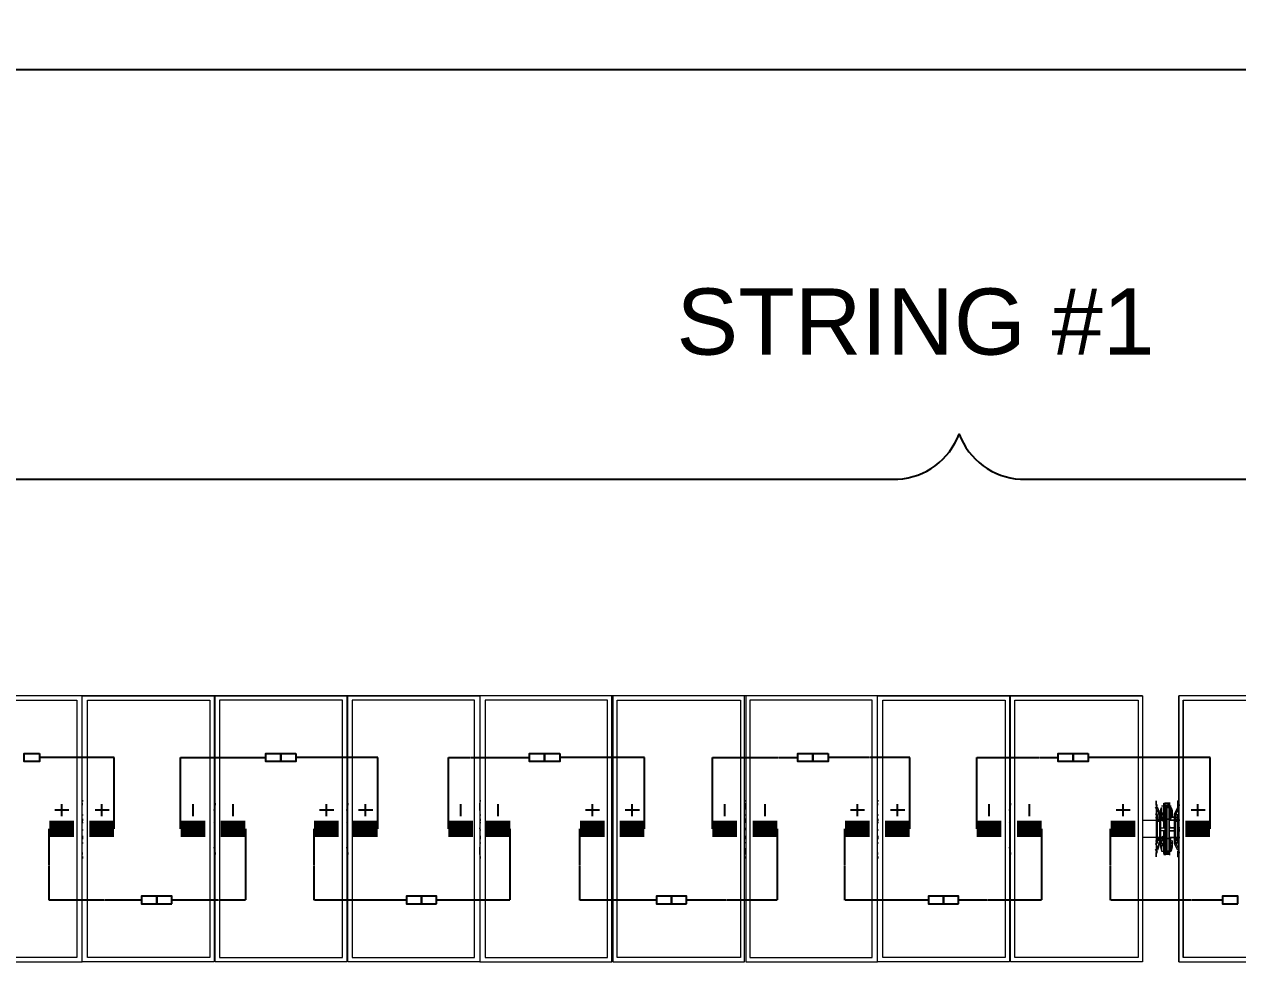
# Model space of a CAD drawing. Header units: feet. Extents: x -13743 to 68376, y -48 to 67763.
# Drawn here: x 4889.8 to 5256.4, y 2423.5 to 2706.7 of the extents above; entities that cross this region are included whole.
import ezdxf

# ---------------------------------------------------------------- set-up
doc = ezdxf.new("R2010")
doc.units = ezdxf.units.FT
doc.header["$MEASUREMENT"] = 0
doc.linetypes.add('HIDDEN', pattern=[0.375, 0.25, -0.125])
for name, color, linetype in [('E-HARN-COMP', 8, 'Continuous'), ('E-TRNK-CABL-NEG', 6, 'HIDDEN'), ('E-TRUNK-CABLE-POS', 6, 'HIDDEN'), ('G-ANNO-TEXT', 1, 'Continuous'), ('Polarity-Text', 7, 'Continuous')]:
    doc.layers.add(name, color=color, linetype=linetype)
doc.styles.add('NEI-A', font='arial.ttf')

# ---------------------------------------------------------------- blocks, each defined once
blk = doc.blocks.new('A$C47dfd34d')
at = {"lineweight": 5}
for points in [[(13.7561, 0.4133), (13.7561, 0), (13.9611, 0), (13.9611, 0.4133)], [(13.9528, 0.4067), (13.9528, 0.0067), (13.7628, 0.0067), (13.7628, 0.4067)], [(14.1661, 0.4133), (14.1661, 0), (13.9611, 0), (13.9611, 0.4133)], [(13.9694, 0.4067), (14.1594, 0.4067), (14.1594, 0.0067), (13.9694, 0.0067)], [(14.1678, 0.4133), (14.3727, 0.4133), (14.3727, 0), (14.1678, 0)], [(14.1744, 0.4067), (14.1744, 0.0067), (14.3661, 0.0067), (14.3661, 0.4067)], [(14.3744, 0.4133), (14.5794, 0.4133), (14.5794, 0), (14.3744, 0)], [(14.3811, 0.4067), (14.3811, 0.0067), (14.5711, 0.0067), (14.5711, 0.4067)], [(14.5794, 0), (14.7844, 0), (14.7844, 0.4133), (14.5794, 0.4133)], [(14.5877, 0.0067), (14.7777, 0.0067), (14.7777, 0.4067), (14.5877, 0.4067)], [(14.7861, 0.4133), (14.7861, 0), (14.9911, 0), (14.9911, 0.4133)], [(14.9844, 0.4067), (14.9844, 0.0067), (14.7927, 0.0067), (14.7927, 0.4067)], [(15.1977, 0.4133), (14.9927, 0.4133), (14.9927, 0), (15.1977, 0)], [(14.9994, 0.0067), (15.1894, 0.0067), (15.1894, 0.4067), (14.9994, 0.4067)], [(15.1977, 0), (15.1977, 0.4133), (15.4027, 0.4133), (15.4027, 0)], [(15.206, 0.0067), (15.206, 0.4067), (15.396, 0.4067), (15.396, 0.0067)], [(15.4044, 0), (15.4044, 0.4133), (15.6094, 0.4133), (15.6094, 0)], [(15.411, 0.0067), (15.411, 0.4067), (15.6027, 0.4067), (15.6027, 0.0067)], [(15.666, 0.4133), (15.666, 0), (15.871, 0), (15.871, 0.4133)], [(15.666, 0), (15.666, 0.4133)], [(15.8644, 0.4067), (15.8644, 0.0067), (15.6727, 0.0067), (15.6727, 0.4067)], [(15.6727, 0.0067), (15.6727, 0.4067)], [(13.9628, 0.25), (13.9611, 0.25)], [(14.1678, 0.25), (14.1661, 0.25)], [(14.3744, 0.25), (14.3727, 0.25)], [(14.5811, 0.25), (14.5794, 0.25)], [(14.7861, 0.25), (14.7844, 0.25)], [(14.9927, 0.25), (14.9911, 0.25)], [(15.1994, 0.25), (15.1977, 0.25)], [(15.4044, 0.25), (15.4027, 0.25)], [(15.651, 0.245), (15.6494, 0.245), (15.6494, 0.2433), (15.6477, 0.2433), (15.6477, 0.2417), (15.6477, 0.2433), (15.6494, 0.2433), (15.6494, 0.245), (15.651, 0.245), (15.651, 0.2467), (15.651, 0.245), (15.6494, 0.245), (15.651, 0.245), (15.651, 0.2467), (15.6527, 0.2467), (15.651, 0.2467), (15.6494, 0.2467), (15.651, 0.2467)], [(15.6594, 0.185), (15.6594, 0.1883), (15.661, 0.1883), (15.661, 0.19), (15.661, 0.1883), (15.6594, 0.1883), (15.6594, 0.225), (15.661, 0.225), (15.6594, 0.225), (15.6594, 0.2283), (15.661, 0.2283), (15.661, 0.225), (15.6644, 0.225), (15.6644, 0.2233), (15.666, 0.2233), (15.666, 0.225), (15.666, 0.2233), (15.6644, 0.2233), (15.6644, 0.225), (15.661, 0.225), (15.661, 0.2283), (15.666, 0.2383), (15.6644, 0.2383), (15.6644, 0.24), (15.6644, 0.2433), (15.6644, 0.25), (15.666, 0.25), (15.6644, 0.25), (15.6644, 0.2433), (15.6644, 0.24), (15.666, 0.24), (15.6644, 0.24), (15.6594, 0.23), (15.6594, 0.2283), (15.661, 0.2283), (15.6594, 0.2283), (15.6594, 0.23), (15.6594, 0.2283), (15.6594, 0.225), (15.661, 0.225), (15.6594, 0.225), (15.6594, 0.1883), (15.661, 0.1883), (15.6594, 0.1883), (15.6594, 0.185), (15.661, 0.185), (15.666, 0.175), (15.666, 0.1733), (15.6644, 0.1733), (15.6594, 0.1833), (15.661, 0.1833), (15.661, 0.185), (15.661, 0.1883), (15.6644, 0.1883), (15.666, 0.1883), (15.666, 0.2233), (15.666, 0.1883), (15.6644, 0.1883), (15.666, 0.1883), (15.666, 0.1867), (15.666, 0.1883), (15.6644, 0.1883), (15.6644, 0.185), (15.661, 0.185), (15.6644, 0.185), (15.6644, 0.1883), (15.6644, 0.19), (15.6644, 0.1883), (15.6644, 0.1867), (15.6644, 0.1883), (15.661, 0.1883), (15.661, 0.185), (15.6594, 0.185), (15.6594, 0.1833)], [(15.6327, 0.2433), (15.631, 0.2433)], [(15.646, 0.2433), (15.6444, 0.2433)], [(15.6444, 0.1717), (15.646, 0.1717), (15.646, 0.1917), (15.6477, 0.1917), (15.6477, 0.2217), (15.646, 0.2217), (15.646, 0.2417), (15.6444, 0.2417), (15.646, 0.2417), (15.646, 0.2217), (15.6477, 0.2217), (15.6477, 0.1917), (15.646, 0.1917), (15.646, 0.1717)], [(15.6477, 0.2433), (15.646, 0.2433)], [(15.6494, 0.2433), (15.6477, 0.2433)], [(15.6477, 0.2417), (15.6477, 0.2217), (15.651, 0.2217), (15.651, 0.2417)], [(15.6477, 0.2417), (15.6477, 0.2217), (15.651, 0.2217), (15.651, 0.2417)], [(15.656, 0.225), (15.656, 0.235), (15.656, 0.225), (15.6577, 0.225)], [(15.666, 0.2267), (15.666, 0.225), (15.6644, 0.225), (15.6644, 0.2283), (15.661, 0.2283), (15.6594, 0.2283), (15.6594, 0.23), (15.6644, 0.24), (15.6644, 0.2383), (15.666, 0.2383), (15.661, 0.2283), (15.6644, 0.2283), (15.6644, 0.225), (15.666, 0.225)], [(15.666, 0.2283), (15.666, 0.23), (15.666, 0.2283), (15.6644, 0.2283)], [(15.6677, 0.2433), (15.666, 0.2433)], [(15.6327, 0.2083), (15.631, 0.2083)], [(15.6344, 0.2217), (15.6327, 0.22), (15.6344, 0.2183), (15.636, 0.22)], [(15.6344, 0.2217), (15.6327, 0.2217), (15.6327, 0.22), (15.6327, 0.2183), (15.6344, 0.2183), (15.636, 0.2183), (15.636, 0.22), (15.636, 0.2217)], [(15.636, 0.22), (15.6344, 0.22)], [(15.636, 0.22), (15.6344, 0.22)], [(15.6444, 0.21), (15.6427, 0.21), (15.6427, 0.2083), (15.6427, 0.21)], [(15.6444, 0.21), (15.6427, 0.21)], [(15.6444, 0.1917), (15.646, 0.1917), (15.646, 0.2217), (15.6444, 0.2217), (15.646, 0.2217), (15.646, 0.1917)], [(15.646, 0.1917), (15.646, 0.2217), (15.6444, 0.2217), (15.6444, 0.1917)], [(15.651, 0.2233), (15.6527, 0.2233), (15.6544, 0.225), (15.6527, 0.2233), (15.6544, 0.225), (15.6527, 0.2233)], [(15.6544, 0.2217), (15.6527, 0.2217), (15.651, 0.2217), (15.6527, 0.2217), (15.6527, 0.22), (15.651, 0.22), (15.6594, 0.22), (15.651, 0.22), (15.6527, 0.22), (15.6527, 0.2217), (15.651, 0.2217), (15.6527, 0.2217)], [(15.6527, 0.2217), (15.651, 0.2217)], [(15.651, 0.2117), (15.651, 0.21)], [(15.6527, 0.21), (15.651, 0.21), (15.6527, 0.21), (15.651, 0.21), (15.651, 0.2083), (15.651, 0.21), (15.6527, 0.21), (15.651, 0.21), (15.6527, 0.21), (15.651, 0.21), (15.651, 0.2083), (15.6594, 0.2083), (15.6594, 0.205), (15.6594, 0.2083), (15.651, 0.2083), (15.651, 0.21)], [(15.6527, 0.21), (15.651, 0.21)], [(15.6544, 0.225), (15.6527, 0.2233), (15.6527, 0.225), (15.6527, 0.2233), (15.6544, 0.225), (15.6527, 0.2233)], [(15.661, 0.22), (15.661, 0.2217), (15.661, 0.225), (15.661, 0.2217)], [(15.6627, 0.2217), (15.661, 0.22), (15.6627, 0.2183), (15.6644, 0.22)], [(15.6627, 0.2183), (15.6644, 0.2183), (15.6644, 0.22), (15.6644, 0.2217), (15.6627, 0.2217), (15.661, 0.2217), (15.661, 0.22), (15.661, 0.2183)], [(15.6627, 0.2217), (15.661, 0.22), (15.6627, 0.2183), (15.6644, 0.22)], [(15.6627, 0.2183), (15.6644, 0.2183), (15.6644, 0.22), (15.6644, 0.2217), (15.6627, 0.2217), (15.661, 0.2217), (15.661, 0.22), (15.661, 0.2183)], [(15.6627, 0.1933), (15.661, 0.1933), (15.661, 0.1917), (15.661, 0.19), (15.6627, 0.19), (15.661, 0.19), (15.661, 0.1917), (15.661, 0.1933), (15.661, 0.2183), (15.661, 0.1933), (15.6627, 0.1933), (15.6644, 0.1933), (15.6644, 0.1917), (15.6627, 0.19), (15.6644, 0.1917), (15.6627, 0.1917), (15.6644, 0.1917), (15.6627, 0.1917), (15.6644, 0.1917), (15.6627, 0.1917), (15.6644, 0.1917), (15.6627, 0.1917), (15.6644, 0.1917), (15.6627, 0.1917), (15.6644, 0.1917), (15.6627, 0.1917), (15.6644, 0.1917), (15.6627, 0.1917), (15.6644, 0.1917), (15.6627, 0.1917), (15.6644, 0.1917), (15.6627, 0.1917), (15.6644, 0.1917), (15.6644, 0.1933)], [(15.666, 0.225), (15.6627, 0.225)], [(15.6644, 0.2217), (15.6644, 0.2233)], [(15.6644, 0.1933), (15.6644, 0.2183)], [(15.6677, 0.22), (15.666, 0.22)], [(15.6677, 0.2083), (15.666, 0.2083)], [(15.6677, 0.2083), (15.666, 0.2083)], [(15.636, 0.19), (15.636, 0.1917), (15.636, 0.1933), (15.6344, 0.1933), (15.6327, 0.1933), (15.6327, 0.1917), (15.6344, 0.19)], [(15.6344, 0.1933), (15.6327, 0.1917), (15.6344, 0.19), (15.636, 0.1917)], [(15.6344, 0.1933), (15.6327, 0.1933), (15.6327, 0.1917), (15.6327, 0.19), (15.6344, 0.19), (15.636, 0.19), (15.636, 0.1917), (15.636, 0.1933)], [(15.636, 0.1917), (15.6344, 0.1917)], [(15.636, 0.1917), (15.6344, 0.1917)], [(15.6394, 0.1883), (15.641, 0.19)], [(15.6494, 0.1917), (15.6477, 0.1917), (15.6477, 0.1717), (15.651, 0.1717), (15.651, 0.1917), (15.6527, 0.1917), (15.6544, 0.1917), (15.6527, 0.1917), (15.651, 0.1917), (15.6527, 0.1917), (15.651, 0.1917), (15.651, 0.1717), (15.6477, 0.1717), (15.6477, 0.1917)], [(15.6527, 0.2033), (15.651, 0.2033), (15.651, 0.2), (15.651, 0.1783), (15.6527, 0.1783), (15.651, 0.1783), (15.651, 0.1683), (15.6494, 0.1683), (15.651, 0.1683), (15.651, 0.1783), (15.651, 0.1683), (15.6494, 0.1683), (15.651, 0.1683), (15.651, 0.1783), (15.651, 0.1683), (15.651, 0.1783), (15.651, 0.2), (15.651, 0.2017), (15.651, 0.1767), (15.6527, 0.1767), (15.651, 0.1767), (15.651, 0.2017), (15.651, 0.2033), (15.6527, 0.2033), (15.651, 0.2033)], [(15.6527, 0.2033), (15.651, 0.2033), (15.651, 0.2), (15.651, 0.2033), (15.6594, 0.2033), (15.651, 0.2033), (15.651, 0.2), (15.651, 0.2017), (15.651, 0.2033), (15.6527, 0.2033), (15.651, 0.2033)], [(15.651, 0.1933), (15.6594, 0.1933)], [(15.6527, 0.19), (15.6544, 0.1883), (15.6527, 0.19), (15.6544, 0.1883), (15.6527, 0.19), (15.6544, 0.1883), (15.6527, 0.19), (15.6527, 0.1883), (15.651, 0.1883), (15.6527, 0.1883)], [(15.6627, 0.1933), (15.661, 0.1917), (15.6627, 0.19), (15.6644, 0.1917)], [(15.6627, 0.19), (15.6644, 0.19), (15.6644, 0.1917), (15.6644, 0.1933), (15.6627, 0.1933), (15.661, 0.1933), (15.661, 0.1917), (15.661, 0.19)], [(15.6627, 0.1933), (15.661, 0.1917), (15.6627, 0.19), (15.6644, 0.1917)], [(15.6627, 0.19), (15.6644, 0.19), (15.6644, 0.1917), (15.6644, 0.1933), (15.6627, 0.1933), (15.661, 0.1933), (15.661, 0.1917), (15.661, 0.19)], [(15.6677, 0.205), (15.666, 0.205)], [(15.6677, 0.2033), (15.666, 0.2033)], [(15.6677, 0.1933), (15.666, 0.1933)], [(15.6327, 0.185), (15.6327, 0.1883), (15.631, 0.1883), (15.631, 0.185)], [(15.6394, 0.1833), (15.6394, 0.1883), (15.641, 0.1883), (15.6427, 0.185), (15.641, 0.185), (15.641, 0.1833)], [(15.6427, 0.1683), (15.6427, 0.1783)], [(15.6527, 0.18), (15.6527, 0.1833), (15.6527, 0.18), (15.651, 0.18)], [(15.6544, 0.1717), (15.6544, 0.18), (15.6527, 0.18), (15.6527, 0.1717)], [(15.6544, 0.1717), (15.6544, 0.18), (15.6527, 0.18), (15.6527, 0.1717)], [(15.656, 0.1867), (15.656, 0.1883), (15.656, 0.1783), (15.656, 0.1883), (15.656, 0.1783), (15.6544, 0.1717), (15.656, 0.1783), (15.656, 0.1883)], [(15.6544, 0.18), (15.6544, 0.1817)], [(15.661, 0.185), (15.666, 0.175), (15.666, 0.1733), (15.6644, 0.1733), (15.6594, 0.1833), (15.661, 0.1833)], [(15.6644, 0.1833), (15.666, 0.1833), (15.666, 0.185), (15.666, 0.1833)], [(15.666, 0.1733), (15.666, 0.1717), (15.6644, 0.1717), (15.6644, 0.17), (15.6644, 0.1633), (15.666, 0.1633), (15.6644, 0.1633), (15.6644, 0.17), (15.6644, 0.1717), (15.666, 0.1717)], [(15.666, 0.1883), (15.666, 0.1867)], [(15.6677, 0.17), (15.666, 0.17)], [(15.646, 0.1667), (15.6444, 0.1667)], [(15.646, 0.1667), (15.6444, 0.1667)], [(15.651, 0.1683), (15.6494, 0.1683)], [(15.651, 0.1683), (15.6494, 0.1683)]]:
    blk.add_lwpolyline(points, close=True, dxfattribs=at)
for points in [[(15.6094, 0.4133), (13.7561, 0.4133)], [(15.396, 0.4067), (15.396, 0.0067)], [(15.4027, 0.4133), (15.4027, 0)], [(17.5193, 0), (17.5193, 0.4133), (15.666, 0.4133)], [(13.9611, 0.235), (13.9611, 0.2467), (13.9611, 0.2433)], [(14.1661, 0.235), (14.1678, 0.2467), (14.1678, 0.2433)], [(14.3727, 0.235), (14.3744, 0.2467), (14.3744, 0.2433)], [(14.5794, 0.235), (14.5794, 0.2467), (14.5794, 0.2433)], [(14.7844, 0.235), (14.7861, 0.2467), (14.7861, 0.2433)], [(14.9911, 0.235), (14.9927, 0.2467), (14.9927, 0.2433)], [(15.1977, 0.235), (15.1977, 0.2467), (15.1977, 0.2433)], [(15.4027, 0.235), (15.4044, 0.2467), (15.4044, 0.2433)], [(15.6327, 0.24), (15.631, 0.24), (15.6327, 0.24), (15.631, 0.2433), (15.631, 0.25), (15.631, 0.1633), (15.631, 0.17), (15.6327, 0.1717), (15.631, 0.1717), (15.631, 0.1733), (15.631, 0.1717)], [(15.6427, 0.2417), (15.6444, 0.2417), (15.6444, 0.2433), (15.6427, 0.2433), (15.6444, 0.2433), (15.646, 0.2433), (15.6444, 0.245), (15.6427, 0.245), (15.6444, 0.245), (15.646, 0.2433), (15.646, 0.2417), (15.646, 0.2433), (15.6444, 0.245), (15.6427, 0.245), (15.6427, 0.2467), (15.6444, 0.2467), (15.6494, 0.2467), (15.6444, 0.2467), (15.6494, 0.2467), (15.651, 0.2467), (15.651, 0.245), (15.651, 0.2433), (15.6527, 0.2433), (15.651, 0.2433), (15.6527, 0.2433), (15.651, 0.2433)], [(15.6494, 0.2417), (15.6477, 0.2417), (15.6494, 0.2417), (15.6477, 0.2417), (15.6477, 0.2433), (15.6494, 0.2433), (15.6494, 0.245), (15.6494, 0.2433), (15.651, 0.2433), (15.6494, 0.2433), (15.6477, 0.2433), (15.646, 0.2433), (15.6444, 0.245), (15.6427, 0.245), (15.6427, 0.2467), (15.6427, 0.245), (15.6444, 0.245), (15.6444, 0.2467)], [(15.6477, 0.2433), (15.646, 0.2433), (15.6444, 0.2433), (15.646, 0.2433), (15.6444, 0.2433), (15.646, 0.2433), (15.6477, 0.2433), (15.646, 0.2433), (15.6477, 0.2433), (15.646, 0.2433), (15.6477, 0.2433), (15.6477, 0.24), (15.6494, 0.24), (15.6477, 0.24), (15.6477, 0.2217), (15.6494, 0.2217), (15.6477, 0.2217), (15.6477, 0.1917), (15.651, 0.1917), (15.651, 0.2217), (15.651, 0.1917), (15.6477, 0.1917), (15.6477, 0.2217), (15.6477, 0.24), (15.646, 0.24), (15.6477, 0.24), (15.6477, 0.2433), (15.6494, 0.2433), (15.6494, 0.245), (15.651, 0.245), (15.6527, 0.245), (15.651, 0.245), (15.651, 0.2467)], [(15.6527, 0.2417), (15.6544, 0.2417), (15.6527, 0.2417), (15.651, 0.2417), (15.651, 0.2433), (15.6494, 0.2433), (15.651, 0.2433), (15.6494, 0.2433), (15.651, 0.2433), (15.651, 0.245), (15.651, 0.2467), (15.651, 0.245), (15.6494, 0.245), (15.651, 0.245), (15.6527, 0.245), (15.651, 0.245), (15.6494, 0.245), (15.6494, 0.2433), (15.651, 0.2433), (15.651, 0.2417), (15.6527, 0.2417), (15.6527, 0.2317), (15.6544, 0.2317), (15.6544, 0.23), (15.656, 0.225), (15.6544, 0.225), (15.6544, 0.2233), (15.6527, 0.2233), (15.6527, 0.2283), (15.651, 0.2283), (15.6527, 0.2283), (15.6527, 0.2233), (15.6544, 0.2233), (15.6544, 0.225), (15.656, 0.225), (15.6544, 0.23), (15.6544, 0.2283), (15.6527, 0.2283), (15.6527, 0.2317), (15.651, 0.2317)], [(15.6494, 0.245), (15.651, 0.245), (15.651, 0.2467), (15.6527, 0.2467)], [(13.9611, 0.2283), (13.9628, 0.2283)], [(14.1661, 0.2283), (14.1678, 0.2283)], [(14.3727, 0.2283), (14.3744, 0.2283)], [(14.5794, 0.2283), (14.5811, 0.2283)], [(14.7844, 0.2283), (14.7861, 0.2283)], [(14.9911, 0.2283), (14.9927, 0.2283)], [(15.1977, 0.2283), (15.1994, 0.2283)], [(15.4027, 0.2283), (15.4044, 0.2283)], [(15.6294, 0.24), (15.631, 0.2383), (15.6327, 0.2383), (15.6327, 0.24), (15.636, 0.23), (15.636, 0.2283), (15.6377, 0.2283), (15.636, 0.23)], [(15.6294, 0.23), (15.6294, 0.23)], [(15.6327, 0.2283), (15.631, 0.2283), (15.631, 0.225), (15.6327, 0.225), (15.6327, 0.2233), (15.631, 0.2233), (15.631, 0.1883), (15.6327, 0.1883), (15.636, 0.1883), (15.636, 0.185), (15.636, 0.1833), (15.6327, 0.1733), (15.631, 0.1733), (15.631, 0.175), (15.6294, 0.1733)], [(15.6294, 0.2283), (15.6294, 0.2283)], [(15.631, 0.24), (15.631, 0.24)], [(15.636, 0.2283), (15.636, 0.225), (15.6327, 0.225), (15.6327, 0.2283), (15.636, 0.2283), (15.631, 0.2383)], [(15.631, 0.2283), (15.631, 0.23), (15.6327, 0.23)], [(15.6377, 0.2283), (15.6377, 0.225), (15.636, 0.225), (15.6377, 0.225), (15.6377, 0.1883), (15.6377, 0.1783)], [(15.6394, 0.2267), (15.6394, 0.225), (15.6377, 0.225), (15.6377, 0.235), (15.6394, 0.24), (15.6394, 0.2317), (15.6427, 0.2317), (15.6427, 0.2417), (15.6394, 0.2417)], [(15.6394, 0.23), (15.6394, 0.225), (15.6394, 0.2233), (15.641, 0.2233), (15.6394, 0.225), (15.641, 0.2233), (15.6394, 0.225), (15.6377, 0.225), (15.6377, 0.235)], [(15.6394, 0.235), (15.6394, 0.235)], [(15.641, 0.225), (15.641, 0.2233), (15.6427, 0.2283), (15.6394, 0.2283), (15.6394, 0.23), (15.6394, 0.2317)], [(15.641, 0.24), (15.641, 0.24)], [(15.641, 0.2283), (15.641, 0.2317)], [(15.6427, 0.2433), (15.6427, 0.235), (15.6427, 0.2433), (15.6427, 0.245)], [(15.6427, 0.245), (15.6427, 0.245)], [(15.6427, 0.2433), (15.6444, 0.2433)], [(15.6444, 0.2433), (15.6427, 0.2433)], [(15.6444, 0.2117), (15.6427, 0.2117), (15.6427, 0.2367), (15.6444, 0.2367)], [(15.6427, 0.2083), (15.6427, 0.2117), (15.6427, 0.21), (15.6427, 0.2117), (15.6427, 0.235), (15.6444, 0.235)], [(15.6427, 0.2317), (15.6444, 0.2317)], [(15.6427, 0.2283), (15.6444, 0.2283)], [(15.646, 0.2417), (15.646, 0.2433), (15.6444, 0.245), (15.646, 0.2433), (15.6477, 0.2433), (15.646, 0.2433), (15.6477, 0.2433), (15.6477, 0.24), (15.646, 0.24)], [(15.6444, 0.2433), (15.646, 0.2433)], [(15.6444, 0.2433), (15.646, 0.2433)], [(15.6444, 0.2433), (15.646, 0.2433)], [(15.6444, 0.2433), (15.646, 0.2433)], [(15.6444, 0.2433), (15.646, 0.2433)], [(15.6444, 0.2433), (15.646, 0.2433)], [(15.6544, 0.1917), (15.6527, 0.1917), (15.6544, 0.1917), (15.6527, 0.1917), (15.651, 0.1917), (15.651, 0.1717), (15.6477, 0.1717), (15.6477, 0.1917), (15.6477, 0.2217), (15.646, 0.2217), (15.646, 0.2417), (15.6444, 0.2417), (15.6444, 0.2217)], [(15.6544, 0.2317), (15.6544, 0.23), (15.6544, 0.2283), (15.6527, 0.2283), (15.6527, 0.2317), (15.651, 0.2317), (15.6527, 0.2317), (15.6527, 0.2283), (15.6544, 0.2283), (15.6544, 0.23), (15.6544, 0.2317), (15.6527, 0.2317), (15.6527, 0.2417), (15.651, 0.2417), (15.651, 0.2433), (15.6527, 0.2433), (15.651, 0.2433), (15.651, 0.235), (15.651, 0.2433), (15.6494, 0.2433), (15.6477, 0.2433), (15.646, 0.2433), (15.6477, 0.2433)], [(15.646, 0.2433), (15.6477, 0.2433)], [(15.646, 0.2433), (15.6477, 0.2433)], [(15.6594, 0.2083), (15.651, 0.2083), (15.651, 0.2117), (15.651, 0.21), (15.651, 0.2117), (15.651, 0.235), (15.6527, 0.235), (15.651, 0.235), (15.651, 0.2433), (15.6494, 0.2433), (15.651, 0.2433), (15.6494, 0.2433), (15.6477, 0.2433), (15.6494, 0.2433), (15.6477, 0.2433), (15.6494, 0.2433), (15.651, 0.2433), (15.651, 0.235), (15.651, 0.2117), (15.651, 0.2367), (15.6527, 0.2367), (15.651, 0.2367), (15.651, 0.2117), (15.651, 0.2083), (15.651, 0.21), (15.6527, 0.21), (15.651, 0.21), (15.6527, 0.21), (15.651, 0.21), (15.6527, 0.21), (15.651, 0.21), (15.651, 0.2083), (15.651, 0.2117), (15.651, 0.235), (15.651, 0.2433), (15.651, 0.245)], [(15.6477, 0.2433), (15.6494, 0.2433)], [(15.6477, 0.2433), (15.6494, 0.2433)], [(15.6477, 0.2433), (15.6494, 0.2433)], [(15.651, 0.2217), (15.651, 0.2417), (15.6477, 0.2417), (15.6477, 0.2217), (15.6477, 0.1917), (15.651, 0.1917), (15.651, 0.2217), (15.6477, 0.2217), (15.6477, 0.24), (15.6494, 0.24)], [(15.6494, 0.2433), (15.651, 0.2433)], [(15.6494, 0.2433), (15.651, 0.2433)], [(15.6494, 0.2433), (15.651, 0.2433)], [(15.651, 0.245), (15.651, 0.245)], [(15.651, 0.245), (15.651, 0.245)], [(15.651, 0.245), (15.651, 0.245)], [(15.651, 0.245), (15.651, 0.245)], [(15.651, 0.245), (15.651, 0.245)], [(15.651, 0.245), (15.651, 0.245)], [(15.651, 0.235), (15.651, 0.2433)], [(15.651, 0.2117), (15.651, 0.2367), (15.6527, 0.2367)], [(15.651, 0.235), (15.6527, 0.235)], [(15.651, 0.2283), (15.6527, 0.2283), (15.6527, 0.2233), (15.6544, 0.2233), (15.6544, 0.225), (15.656, 0.225), (15.6544, 0.23)], [(15.6544, 0.2417), (15.6527, 0.2417), (15.6527, 0.2317), (15.6544, 0.2317), (15.6544, 0.24), (15.656, 0.235)], [(15.6544, 0.2317), (15.6544, 0.24)], [(15.656, 0.2267), (15.656, 0.225), (15.656, 0.235), (15.6544, 0.24)], [(15.6544, 0.2317), (15.6544, 0.24)], [(15.656, 0.2267), (15.656, 0.225), (15.656, 0.235), (15.6544, 0.24)], [(15.6544, 0.235), (15.6544, 0.235)], [(15.6544, 0.235), (15.6544, 0.235)], [(15.666, 0.2283), (15.6627, 0.2283)], [(15.666, 0.2283), (15.6627, 0.2283)], [(15.6627, 0.2283), (15.6644, 0.2283)], [(15.6644, 0.2433), (15.666, 0.2433), (15.6644, 0.2433)], [(15.6644, 0.2433), (15.666, 0.2433), (15.6644, 0.2433)], [(15.6644, 0.24), (15.6644, 0.24)], [(15.6644, 0.24), (15.6644, 0.24)], [(13.9611, 0.2217), (13.9628, 0.2217)], [(13.9611, 0.22), (13.9628, 0.22)], [(13.9611, 0.2183), (13.9611, 0.2167), (13.9628, 0.2167)], [(13.9611, 0.2067), (13.9611, 0.2083)], [(14.1678, 0.2217), (14.1661, 0.2217)], [(14.1661, 0.22), (14.1678, 0.22)], [(14.1678, 0.2167), (14.1661, 0.2167), (14.1678, 0.2183)], [(14.1661, 0.2067), (14.1678, 0.2083)], [(14.3744, 0.2217), (14.3727, 0.2217)], [(14.3727, 0.22), (14.3744, 0.22)], [(14.3744, 0.2167), (14.3727, 0.2167), (14.3744, 0.2183)], [(14.3727, 0.2067), (14.3744, 0.2083)], [(14.5794, 0.2217), (14.5811, 0.2217)], [(14.5794, 0.22), (14.5811, 0.22)], [(14.5794, 0.2183), (14.5794, 0.2167), (14.5811, 0.2167)], [(14.5794, 0.2067), (14.5794, 0.2083)], [(14.7861, 0.2217), (14.7844, 0.2217)], [(14.7844, 0.22), (14.7861, 0.22)], [(14.7861, 0.2167), (14.7844, 0.2167), (14.7861, 0.2183)], [(14.7844, 0.2067), (14.7861, 0.2083)], [(14.9927, 0.2217), (14.9911, 0.2217)], [(14.9911, 0.22), (14.9927, 0.22)], [(14.9927, 0.2167), (14.9911, 0.2167), (14.9927, 0.2183)], [(14.9911, 0.2067), (14.9927, 0.2083)], [(15.1977, 0.2217), (15.1994, 0.2217)], [(15.1977, 0.22), (15.1994, 0.22)], [(15.1977, 0.2183), (15.1977, 0.2167), (15.1994, 0.2167)], [(15.1977, 0.2067), (15.1977, 0.2083)], [(15.4044, 0.2217), (15.4027, 0.2217)], [(15.4027, 0.22), (15.4044, 0.22)], [(15.4044, 0.2167), (15.4027, 0.2167), (15.4044, 0.2183)], [(15.4027, 0.2067), (15.4044, 0.2083)], [(15.6094, 0.22), (15.631, 0.22)], [(15.631, 0.2233), (15.631, 0.225)], [(15.6327, 0.2217), (15.6327, 0.2233)], [(15.6327, 0.22), (15.6327, 0.2217), (15.6344, 0.2217)], [(15.6344, 0.22), (15.6327, 0.22)], [(15.6327, 0.1933), (15.6327, 0.2183)], [(15.636, 0.2217), (15.6344, 0.2217)], [(15.6344, 0.22), (15.636, 0.22)], [(15.6344, 0.22), (15.636, 0.22)], [(15.6344, 0.22), (15.636, 0.22)], [(15.6344, 0.22), (15.636, 0.22)], [(15.6344, 0.22), (15.6344, 0.2183), (15.636, 0.22)], [(15.6344, 0.22), (15.636, 0.22)], [(15.636, 0.225), (15.636, 0.225)], [(15.636, 0.225), (15.636, 0.2217)], [(15.636, 0.2217), (15.636, 0.22)], [(15.636, 0.2183), (15.636, 0.1933)], [(15.6377, 0.225), (15.6377, 0.225)], [(15.6427, 0.2217), (15.641, 0.2217), (15.6427, 0.2217), (15.641, 0.2217), (15.6427, 0.2217), (15.6377, 0.2217)], [(15.641, 0.2183), (15.6394, 0.22), (15.6377, 0.22), (15.6427, 0.22)], [(15.6377, 0.205), (15.6377, 0.2083), (15.6444, 0.2083)], [(15.6377, 0.2083), (15.6394, 0.2083)], [(15.6427, 0.2233), (15.641, 0.2233)], [(15.6527, 0.2233), (15.651, 0.2233)], [(15.6544, 0.2217), (15.6527, 0.2217), (15.6544, 0.2217), (15.6527, 0.2217), (15.6527, 0.22), (15.651, 0.22), (15.6594, 0.22)], [(15.651, 0.21), (15.651, 0.2117)], [(15.651, 0.21), (15.651, 0.2117)], [(15.651, 0.21), (15.6527, 0.21)], [(15.6527, 0.225), (15.6527, 0.2233), (15.6544, 0.225)], [(15.6594, 0.225), (15.6594, 0.225)], [(15.6594, 0.225), (15.6594, 0.225)], [(15.661, 0.225), (15.661, 0.225)], [(15.661, 0.225), (15.661, 0.225)], [(15.661, 0.2217), (15.6627, 0.2217)], [(15.661, 0.2217), (15.6627, 0.2217)], [(15.6627, 0.22), (15.6627, 0.2183), (15.661, 0.22)], [(15.6627, 0.22), (15.6627, 0.2183), (15.661, 0.22)], [(15.6627, 0.2217), (15.6644, 0.2217), (15.6644, 0.22)], [(15.6627, 0.2217), (15.6644, 0.2217), (15.6644, 0.22)], [(15.6627, 0.22), (15.6644, 0.22)], [(15.6627, 0.22), (15.6644, 0.22)], [(15.6627, 0.22), (15.6644, 0.22)], [(15.6627, 0.22), (15.6644, 0.22)], [(15.6627, 0.22), (15.6644, 0.22)], [(15.6627, 0.22), (15.6644, 0.22)], [(15.6627, 0.22), (15.6644, 0.22)], [(15.6627, 0.22), (15.6644, 0.22)], [(15.6627, 0.22), (15.6644, 0.22)], [(15.6627, 0.22), (15.6644, 0.22)], [(15.6627, 0.22), (15.6644, 0.22)], [(15.6627, 0.22), (15.6644, 0.22)], [(15.6627, 0.22), (15.6644, 0.22)], [(15.6627, 0.22), (15.6644, 0.22)], [(15.6627, 0.22), (15.6644, 0.22)], [(15.6627, 0.22), (15.6644, 0.22)], [(15.6627, 0.22), (15.6644, 0.22)], [(15.6627, 0.22), (15.6644, 0.22)], [(15.6627, 0.22), (15.6644, 0.22)], [(15.6627, 0.22), (15.6644, 0.22)], [(15.6644, 0.2183), (15.6644, 0.2183)], [(15.6644, 0.2183), (15.6644, 0.2183)], [(13.9611, 0.205), (13.9628, 0.205)], [(13.9611, 0.195), (13.9628, 0.195)], [(13.9611, 0.1933), (13.9628, 0.1933)], [(13.9611, 0.1917), (13.9628, 0.1917)], [(14.1678, 0.205), (14.1661, 0.205)], [(14.1661, 0.195), (14.1678, 0.195)], [(14.1678, 0.1933), (14.1661, 0.1933)], [(14.1661, 0.1917), (14.1678, 0.1917)], [(14.3744, 0.205), (14.3727, 0.205)], [(14.3727, 0.195), (14.3744, 0.195)], [(14.3744, 0.1933), (14.3727, 0.1933)], [(14.3727, 0.1917), (14.3744, 0.1917)], [(14.5794, 0.205), (14.5811, 0.205)], [(14.5794, 0.195), (14.5811, 0.195)], [(14.5794, 0.1933), (14.5811, 0.1933)], [(14.5794, 0.1917), (14.5811, 0.1917)], [(14.7861, 0.205), (14.7844, 0.205)], [(14.7844, 0.195), (14.7861, 0.195)], [(14.7861, 0.1933), (14.7844, 0.1933)], [(14.7844, 0.1917), (14.7861, 0.1917)], [(14.9927, 0.205), (14.9911, 0.205)], [(14.9911, 0.195), (14.9927, 0.195)], [(14.9927, 0.1933), (14.9911, 0.1933)], [(14.9911, 0.1917), (14.9927, 0.1917)], [(15.1977, 0.205), (15.1994, 0.205)], [(15.1977, 0.195), (15.1994, 0.195)], [(15.1977, 0.1933), (15.1994, 0.1933)], [(15.1977, 0.1917), (15.1994, 0.1917)], [(15.4044, 0.205), (15.4027, 0.205)], [(15.4027, 0.195), (15.4044, 0.195)], [(15.4044, 0.1933), (15.4027, 0.1933)], [(15.4027, 0.1917), (15.4044, 0.1917)], [(15.631, 0.1933), (15.6094, 0.1933)], [(15.631, 0.205), (15.6327, 0.205)], [(15.631, 0.2033), (15.6327, 0.2033)], [(15.6327, 0.1867), (15.6327, 0.1883), (15.6327, 0.19)], [(15.6344, 0.1917), (15.636, 0.1917)], [(15.6344, 0.1917), (15.636, 0.1917)], [(15.6344, 0.1917), (15.636, 0.1917)], [(15.6344, 0.1917), (15.636, 0.1917)], [(15.6344, 0.1917), (15.636, 0.1917)], [(15.636, 0.185), (15.6377, 0.185), (15.6377, 0.1883), (15.636, 0.1883), (15.6377, 0.1883), (15.6394, 0.1883), (15.641, 0.19), (15.641, 0.1883), (15.6427, 0.1883)], [(15.636, 0.19), (15.636, 0.1883)], [(15.6444, 0.1783), (15.6427, 0.1783), (15.6427, 0.2), (15.6427, 0.2033), (15.6444, 0.2033), (15.6427, 0.2033), (15.6444, 0.2033), (15.6427, 0.2033), (15.6444, 0.2033), (15.6427, 0.2033), (15.6427, 0.2017), (15.6427, 0.2), (15.6427, 0.2033), (15.6444, 0.2033), (15.6377, 0.2033)], [(15.6427, 0.1933), (15.6377, 0.1933)], [(15.6427, 0.1917), (15.641, 0.1917), (15.6427, 0.1917), (15.641, 0.1917), (15.6427, 0.1917), (15.6377, 0.1917), (15.6394, 0.1917)], [(15.6394, 0.1933), (15.641, 0.195)], [(15.6444, 0.1767), (15.6427, 0.1767), (15.6427, 0.2017), (15.6444, 0.2017)], [(15.651, 0.1667), (15.6527, 0.1667), (15.651, 0.1667), (15.651, 0.1683), (15.651, 0.17), (15.651, 0.1683), (15.651, 0.1667), (15.6494, 0.1683), (15.6477, 0.1683), (15.6477, 0.1717), (15.6494, 0.1717), (15.6477, 0.1717), (15.6477, 0.17), (15.646, 0.17), (15.6477, 0.17), (15.6494, 0.17), (15.6477, 0.17), (15.6494, 0.17), (15.6477, 0.17), (15.646, 0.17), (15.6444, 0.17), (15.646, 0.17), (15.6477, 0.17), (15.6494, 0.17), (15.6477, 0.17), (15.646, 0.17), (15.6477, 0.17), (15.6494, 0.17), (15.651, 0.17), (15.6494, 0.17), (15.6477, 0.17), (15.646, 0.17), (15.6477, 0.17), (15.6477, 0.1717), (15.646, 0.1717), (15.646, 0.1683), (15.6444, 0.1683), (15.646, 0.1683), (15.6477, 0.1683), (15.6494, 0.1683), (15.6477, 0.1683), (15.6477, 0.1717), (15.6477, 0.17), (15.6494, 0.17), (15.6477, 0.17), (15.6494, 0.17), (15.6477, 0.17), (15.646, 0.17), (15.6444, 0.17), (15.646, 0.17), (15.6444, 0.17), (15.646, 0.17), (15.6444, 0.17), (15.6427, 0.17), (15.6444, 0.17), (15.6427, 0.1683), (15.6427, 0.1667), (15.6444, 0.1683), (15.646, 0.1683), (15.646, 0.1717), (15.6444, 0.1717), (15.6444, 0.1917)], [(15.6427, 0.1717), (15.6444, 0.1717), (15.6444, 0.17), (15.6427, 0.17), (15.6427, 0.1683), (15.6444, 0.1683), (15.6427, 0.1667), (15.6444, 0.1683), (15.646, 0.1683), (15.6477, 0.1683), (15.6494, 0.1683), (15.651, 0.1683), (15.6494, 0.1683), (15.651, 0.1667), (15.6527, 0.1667), (15.651, 0.1667), (15.6444, 0.1667), (15.646, 0.1667), (15.6444, 0.1667), (15.6427, 0.1667), (15.6444, 0.1683), (15.646, 0.1683), (15.6444, 0.1683), (15.646, 0.1683), (15.646, 0.1717), (15.6477, 0.1717), (15.6477, 0.1917), (15.6477, 0.1717), (15.6477, 0.1683), (15.6494, 0.1683), (15.651, 0.1667), (15.6527, 0.1667)], [(15.6477, 0.1717), (15.646, 0.1717), (15.646, 0.1917), (15.6477, 0.1917), (15.6477, 0.1717), (15.6494, 0.1717)], [(15.651, 0.2033), (15.6527, 0.2033)], [(15.651, 0.2033), (15.6527, 0.2033)], [(15.651, 0.2033), (15.6527, 0.2033)], [(15.651, 0.2033), (15.6527, 0.2033)], [(15.651, 0.2033), (15.6527, 0.2033)], [(15.651, 0.2033), (15.6527, 0.2033)], [(15.6527, 0.1767), (15.651, 0.1767), (15.651, 0.2017), (15.651, 0.2033), (15.6527, 0.2033), (15.651, 0.2033), (15.651, 0.2), (15.651, 0.2033)], [(15.651, 0.2033), (15.6527, 0.2033)], [(15.6594, 0.2033), (15.651, 0.2033)], [(15.651, 0.2033), (15.6527, 0.2033)], [(15.651, 0.2033), (15.6527, 0.2033)], [(15.651, 0.2033), (15.6527, 0.2033)], [(15.651, 0.2033), (15.6527, 0.2033)], [(15.651, 0.2017), (15.651, 0.2), (15.651, 0.1783), (15.6527, 0.1783)], [(15.6594, 0.1933), (15.651, 0.1933)], [(15.651, 0.1917), (15.6527, 0.1917), (15.651, 0.1917)], [(15.651, 0.1917), (15.6527, 0.1917), (15.651, 0.1917)], [(15.6544, 0.1883), (15.6527, 0.19), (15.6544, 0.1883), (15.6527, 0.19), (15.6527, 0.1883), (15.651, 0.1883)], [(15.666, 0.1933), (15.666, 0.1917)], [(15.666, 0.1933), (15.666, 0.1933)], [(13.9611, 0.185), (13.9628, 0.185)], [(13.9611, 0.17), (13.9611, 0.1667), (13.9611, 0.1783)], [(14.1678, 0.185), (14.1661, 0.185)], [(14.1678, 0.17), (14.1678, 0.1667), (14.1661, 0.1783)], [(14.3744, 0.185), (14.3727, 0.185)], [(14.3744, 0.17), (14.3744, 0.1667), (14.3727, 0.1783)], [(14.5794, 0.185), (14.5811, 0.185)], [(14.5794, 0.17), (14.5794, 0.1667), (14.5794, 0.1783)], [(14.7861, 0.185), (14.7844, 0.185)], [(14.7861, 0.17), (14.7861, 0.1667), (14.7844, 0.1783)], [(14.9927, 0.185), (14.9911, 0.185)], [(14.9927, 0.17), (14.9927, 0.1667), (14.9911, 0.1783)], [(15.1977, 0.185), (15.1994, 0.185)], [(15.1977, 0.17), (15.1977, 0.1667), (15.1977, 0.1783)], [(15.4044, 0.185), (15.4027, 0.185)], [(15.4044, 0.17), (15.4044, 0.1667), (15.4027, 0.1783)], [(15.6294, 0.1833), (15.6294, 0.1833)], [(15.6294, 0.1817), (15.6294, 0.1817)], [(15.631, 0.1867), (15.631, 0.1883)], [(15.631, 0.1817), (15.631, 0.1833), (15.631, 0.185), (15.6327, 0.185), (15.636, 0.185), (15.631, 0.175)], [(15.631, 0.1733), (15.631, 0.1733)], [(15.631, 0.1733), (15.6327, 0.1733)], [(15.631, 0.17), (15.6327, 0.17)], [(15.636, 0.1883), (15.636, 0.1883)], [(15.636, 0.1833), (15.6377, 0.185)], [(15.6377, 0.1883), (15.6377, 0.1883)], [(15.6394, 0.1867), (15.6394, 0.1883), (15.6377, 0.1883), (15.6377, 0.1783), (15.6394, 0.1717)], [(15.6394, 0.18), (15.6394, 0.1717), (15.6427, 0.1717), (15.6427, 0.18), (15.6394, 0.18), (15.6394, 0.1817)], [(15.6394, 0.1783), (15.6394, 0.1783)], [(15.641, 0.18), (15.641, 0.1833)], [(15.641, 0.1717), (15.641, 0.1717)], [(15.6427, 0.185), (15.6444, 0.185)], [(15.6427, 0.18), (15.6444, 0.18)], [(15.6527, 0.17), (15.651, 0.17), (15.6527, 0.17), (15.651, 0.17), (15.6527, 0.17), (15.651, 0.17), (15.651, 0.1683), (15.6527, 0.1683), (15.651, 0.1683), (15.651, 0.1717), (15.6527, 0.1717), (15.651, 0.1717), (15.651, 0.1683), (15.651, 0.1667), (15.6527, 0.1667), (15.651, 0.1667), (15.6494, 0.1683), (15.6477, 0.1683)], [(15.6527, 0.1683), (15.651, 0.1683), (15.651, 0.17), (15.6494, 0.17), (15.651, 0.17), (15.6494, 0.17), (15.651, 0.17), (15.651, 0.1717), (15.6527, 0.1717)], [(15.6527, 0.185), (15.6544, 0.185), (15.6544, 0.1833), (15.6544, 0.185), (15.6527, 0.185), (15.6527, 0.1883), (15.6544, 0.1883), (15.656, 0.1867), (15.6544, 0.1833), (15.6544, 0.185), (15.6527, 0.185), (15.6527, 0.1883), (15.6544, 0.1883), (15.656, 0.1867), (15.6544, 0.1833), (15.656, 0.1867), (15.6544, 0.1883), (15.6527, 0.1883), (15.6527, 0.185), (15.651, 0.185), (15.6527, 0.185), (15.651, 0.185)], [(15.651, 0.18), (15.6527, 0.18), (15.6527, 0.1717), (15.6544, 0.1717), (15.6544, 0.18)], [(15.6527, 0.1833), (15.6527, 0.18), (15.6544, 0.18), (15.6544, 0.1817)], [(15.6544, 0.1783), (15.6544, 0.1783)], [(15.6544, 0.1783), (15.6544, 0.1783)], [(15.656, 0.1783), (15.6544, 0.1717)], [(15.6544, 0.1717), (15.6544, 0.1717)], [(15.6544, 0.1717), (15.6544, 0.1717)], [(15.6594, 0.1883), (15.6594, 0.1883)], [(15.6594, 0.1883), (15.6594, 0.1883)], [(15.661, 0.1883), (15.661, 0.1883)], [(15.661, 0.1883), (15.661, 0.1883)], [(15.6644, 0.1733), (15.6644, 0.1733)], [(15.6644, 0.1733), (15.6644, 0.1733)], [(15.6644, 0.17), (15.6644, 0.17)], [(15.6644, 0.17), (15.666, 0.17), (15.6644, 0.17)], [(15.6644, 0.17), (15.6644, 0.17)], [(15.6644, 0.17), (15.666, 0.17), (15.6644, 0.17)], [(13.9611, 0.1667), (13.9611, 0.1667)], [(13.9611, 0.1633), (13.9628, 0.1633)], [(13.9611, 0.1617), (13.9628, 0.1617)], [(14.1661, 0.1633), (14.1678, 0.1633)], [(14.1661, 0.1617), (14.1678, 0.1617)], [(14.1678, 0.1667), (14.1678, 0.1667)], [(14.3727, 0.1633), (14.3744, 0.1633)], [(14.3727, 0.1617), (14.3744, 0.1617)], [(14.3744, 0.1667), (14.3744, 0.1667)], [(14.5794, 0.1667), (14.5794, 0.1667)], [(14.5794, 0.1633), (14.5811, 0.1633)], [(14.5794, 0.1617), (14.5811, 0.1617)], [(14.7844, 0.1633), (14.7861, 0.1633)], [(14.7844, 0.1617), (14.7861, 0.1617)], [(14.7861, 0.1667), (14.7861, 0.1667)], [(14.9911, 0.1633), (14.9927, 0.1633)], [(14.9911, 0.1617), (14.9927, 0.1617)], [(14.9927, 0.1667), (14.9927, 0.1667)], [(15.1977, 0.1667), (15.1977, 0.1667)], [(15.1977, 0.1633), (15.1994, 0.1633)], [(15.1977, 0.1617), (15.1994, 0.1617)], [(15.4027, 0.1633), (15.4044, 0.1633)], [(15.4027, 0.1617), (15.4044, 0.1617)], [(15.4044, 0.1667), (15.4044, 0.1667)], [(15.6427, 0.1667), (15.6444, 0.1667)], [(15.6427, 0.1667), (15.6427, 0.1667)], [(15.6444, 0.1683), (15.646, 0.1683)], [(15.6444, 0.1683), (15.646, 0.1683), (15.6444, 0.1683), (15.646, 0.1683), (15.6477, 0.1683), (15.646, 0.1683), (15.6477, 0.1683)], [(15.6444, 0.1683), (15.646, 0.1683)], [(15.651, 0.1667), (15.6444, 0.1667)], [(15.651, 0.1667), (15.6444, 0.1667)], [(15.646, 0.1683), (15.6477, 0.1683)], [(15.6494, 0.1683), (15.651, 0.1683)], [(15.6494, 0.1683), (15.651, 0.1683)], [(15.651, 0.1667), (15.6494, 0.1683)], [(15.6494, 0.1683), (15.651, 0.1667)], [(15.651, 0.1683), (15.651, 0.1683)], [(15.651, 0.1683), (15.651, 0.1683)], [(15.651, 0.1683), (15.651, 0.1683)], [(15.651, 0.1667), (15.651, 0.1667)], [(15.651, 0.1667), (15.6527, 0.1667)], [(15.651, 0.1667), (15.6527, 0.1667)], [(15.651, 0.1667), (15.651, 0.1667)], [(15.651, 0.1667), (15.651, 0.1667)]]:
    blk.add_lwpolyline(points, dxfattribs=at)

msp = doc.modelspace()

# ---------------------------------------------------------------- linework, layer by layer
at = {"layer": 'E-HARN-COMP'}
for points in [[(4894.4, 2486.39), (4894.4, 2484.06), (4889.84, 2484.06), (4889.84, 2486.39)], [(4967.34, 2486.39), (4967.34, 2484.06), (4962.78, 2484.06), (4962.78, 2486.39)], [(4971.9, 2486.39), (4971.9, 2484.06), (4967.34, 2484.06), (4967.34, 2486.39)], [(5047.03, 2486.39), (5047.03, 2484.06), (5042.46, 2484.06), (5042.46, 2486.39)], [(5051.59, 2486.39), (5051.59, 2484.06), (5047.03, 2484.06), (5047.03, 2486.39)], [(5128.1, 2486.39), (5128.1, 2484.06), (5123.54, 2484.06), (5123.54, 2486.39)], [(5132.67, 2486.39), (5132.67, 2484.06), (5128.1, 2484.06), (5128.1, 2486.39)], [(5206.71, 2486.39), (5206.71, 2484.06), (5202.15, 2484.06), (5202.15, 2486.39)], [(5211.27, 2486.39), (5211.27, 2484.06), (5206.71, 2484.06), (5206.71, 2486.39)], [(4929.84, 2440.99), (4929.84, 2443.31), (4925.28, 2443.31), (4925.28, 2440.99)], [(4934.41, 2440.99), (4934.41, 2443.31), (4929.84, 2443.31), (4929.84, 2440.99)], [(5009.84, 2440.99), (5009.84, 2443.31), (5005.28, 2443.31), (5005.28, 2440.99)], [(5014.41, 2440.99), (5014.41, 2443.31), (5009.84, 2443.31), (5009.84, 2440.99)], [(5085.36, 2440.99), (5085.36, 2443.31), (5080.8, 2443.31), (5080.8, 2440.99)], [(5089.93, 2440.99), (5089.93, 2443.31), (5085.36, 2443.31), (5085.36, 2440.99)], [(5167.54, 2440.99), (5167.54, 2443.31), (5162.97, 2443.31), (5162.97, 2440.99)], [(5172.1, 2440.99), (5172.1, 2443.31), (5167.54, 2443.31), (5167.54, 2440.99)], [(5256.44, 2440.99), (5256.44, 2443.31), (5251.87, 2443.31), (5251.87, 2440.99)]]:
    msp.add_lwpolyline(points, close=True, dxfattribs=at)
at = {"layer": 'E-HARN-COMP', "const_width": 5}
for points in [[(4897.39, 2463.69), (4904.84, 2463.69)], [(4916.98, 2463.69), (4909.53, 2463.69)], [(4937.08, 2463.69), (4944.53, 2463.69)], [(4956.67, 2463.69), (4949.21, 2463.69)], [(4977.39, 2463.69), (4984.84, 2463.69)], [(4996.62, 2463.69), (4989.16, 2463.69)], [(5018, 2463.69), (5025.45, 2463.69)], [(5036.67, 2463.69), (5029.21, 2463.69)], [(5057.7, 2463.69), (5065.15, 2463.69)], [(5077.19, 2463.69), (5069.73, 2463.69)], [(5097.75, 2463.69), (5105.2, 2463.69)], [(5117.34, 2463.69), (5109.88, 2463.69)], [(5137.74, 2463.69), (5145.2, 2463.69)], [(5157.34, 2463.69), (5149.89, 2463.69)], [(5177.6, 2463.69), (5185.05, 2463.69)], [(5197.19, 2463.69), (5189.73, 2463.69)], [(5218, 2463.69), (5225.46, 2463.69)], [(5248.1, 2463.69), (5240.64, 2463.69)]]:
    msp.add_lwpolyline(points, dxfattribs=at)
at = {"layer": 'E-TRNK-CABL-NEG', "ltscale": 0.1}
for points in [[(4937.08, 2463.69), (4937.08, 2485.22), (4962.78, 2485.22)], [(5018, 2463.69), (5018, 2485.22), (5042.31, 2485.22)], [(5097.75, 2463.69), (5097.75, 2485.22), (5123.54, 2485.22)], [(5177.6, 2463.69), (5177.6, 2485.22), (5202.15, 2485.22)], [(4956.67, 2463.69), (4956.67, 2442.15), (4934.41, 2442.15)], [(5036.52, 2463.69), (5036.52, 2442.15), (5014.41, 2442.15)], [(5117.34, 2463.69), (5117.34, 2442.15), (5089.93, 2442.15)], [(5197.19, 2463.69), (5197.19, 2442.15), (5172.1, 2442.15)]]:
    msp.add_lwpolyline(points, dxfattribs=at)
at = {"layer": 'E-TRUNK-CABLE-POS', "ltscale": 0.1}
for points in [[(4916.98, 2463.69), (4916.98, 2485.22), (4894.26, 2485.22)], [(4996.62, 2463.69), (4996.62, 2485.22), (4971.76, 2485.22)], [(5077.19, 2463.69), (5077.19, 2485.22), (5051.59, 2485.22)], [(5157.34, 2463.69), (5157.34, 2485.22), (5132.52, 2485.22)], [(5248.1, 2463.69), (5248.1, 2485.22), (5211.12, 2485.22)], [(4925.43, 2442.15), (4897.39, 2442.15), (4897.39, 2463.69)], [(5005.43, 2442.15), (4977.39, 2442.15), (4977.39, 2463.69)], [(5080.8, 2442.15), (5057.7, 2442.15), (5057.7, 2463.69)], [(5163.12, 2442.15), (5137.74, 2442.15), (5137.74, 2463.69)], [(5252.02, 2442.15), (5218, 2442.15), (5218, 2463.69)]]:
    msp.add_lwpolyline(points, dxfattribs=at)
at = {"layer": 'G-ANNO-TEXT', "flags": 128}
for points in [[(2217.76, 2679.43, -0.427062), (2233.58, 2693.65), (4104.78, 2693.08, 0.298343), (4123.28, 2706.73, 0.298343), (4141.79, 2693.08), (6027.64, 2693.08, -0.354962), (6038.14, 2679.43)], [(4734.57, 2555.66, -0.298343), (4753.08, 2569.31), (5153.76, 2569.31, 0.298343), (5172.27, 2582.95, 0.298343), (5190.78, 2569.31), (5824.29, 2569.31, -0.298343), (5842.79, 2555.66)]]:
    msp.add_lwpolyline(points, format="xyb", dxfattribs=at)
at = {"layer": 'Polarity-Text'}
for p, q in [((4901.08, 2471.15), (4901.08, 2467.53)), ((4913.22, 2471.15), (4913.22, 2467.53)), ((4940.73, 2471.15), (4940.73, 2467.53)), ((4952.86, 2471.15), (4952.86, 2467.53)), ((4981.08, 2471.15), (4981.08, 2467.53)), ((4992.85, 2471.15), (4992.85, 2467.53)), ((5021.65, 2471.15), (5021.65, 2467.53)), ((5032.86, 2471.15), (5032.86, 2467.53)), ((5061.39, 2471.15), (5061.39, 2467.53)), ((5073.42, 2471.15), (5073.42, 2467.53)), ((5101.4, 2471.15), (5101.4, 2467.53)), ((5113.53, 2471.15), (5113.53, 2467.53)), ((5141.43, 2471.15), (5141.43, 2467.53)), ((5153.58, 2471.15), (5153.58, 2467.53)), ((5181.25, 2471.15), (5181.25, 2467.53)), ((5193.38, 2471.15), (5193.38, 2467.53)), ((5221.69, 2471.15), (5221.69, 2467.53)), ((5244.33, 2471.15), (5244.33, 2467.53)), ((4903.35, 2469.34), (4899.08, 2469.34)), ((4915.49, 2469.34), (4911.22, 2469.34)), ((4983.35, 2469.34), (4979.08, 2469.34)), ((4995.13, 2469.34), (4990.86, 2469.34)), ((5063.66, 2469.34), (5059.39, 2469.34)), ((5075.7, 2469.34), (5071.42, 2469.34)), ((5143.71, 2469.34), (5139.44, 2469.34)), ((5155.85, 2469.34), (5151.58, 2469.34)), ((5223.97, 2469.34), (5219.69, 2469.34)), ((5246.61, 2469.34), (5242.33, 2469.34))]:
    msp.add_line(p, q, dxfattribs=at)

# ---------------------------------------------------------------- block references
at = {"xscale": 194.318304, "yscale": 194.318304, "zscale": 194.318304}
msp.add_blockref('A$C47dfd34d', (2194.43, 2423.53), dxfattribs=at)

# ---------------------------------------------------------------- texts
at = {"layer": 'G-ANNO-TEXT', "insert": (5231.25, 2626.92), "char_height": 20, "width": 139.4633, "attachment_point": 3, "style": 'NEI-A', "bg_fill": 3, "box_fill_scale": 1.5, "bg_fill_color": 256, "bg_fill_transparency": 0}
msp.add_mtext('STRING #1', dxfattribs=at)

doc.saveas('drawing.dxf')
